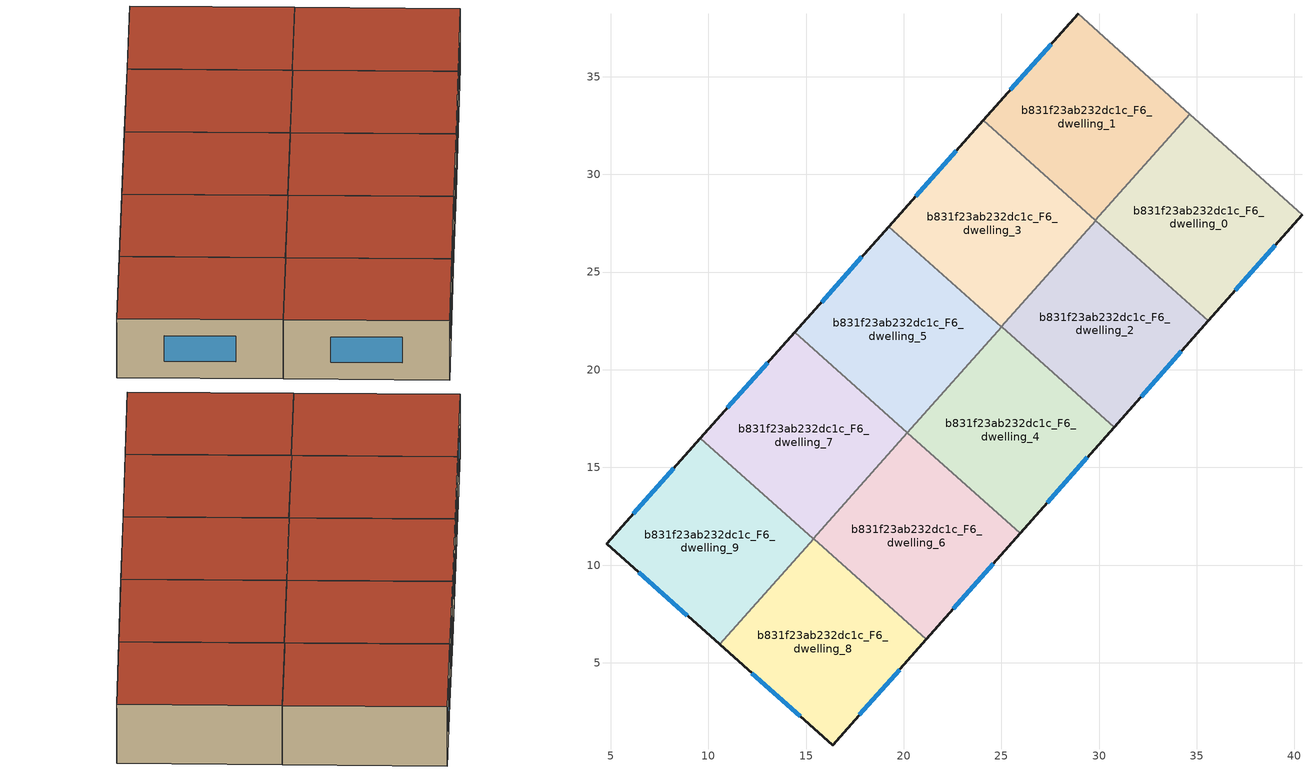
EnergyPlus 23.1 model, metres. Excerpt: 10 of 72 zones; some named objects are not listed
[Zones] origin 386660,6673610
b831f23ab232dc1c_F6_dwelling_0
 floor to b831f23ab232dc1c_F5_dwelling_0 (EU_floor_Construction): 40.38,27.93 35.59,22.51 29.81,27.65 34.65,33.08 z18
 wall outside (EU_wall_Construction): 35.59,22.51 40.38,27.93 z18:21
 wall to b831f23ab232dc1c_F6_dwelling_1 (EU_wall_Construction): 34.65,33.08 29.81,27.65 z18:21
 wall adiabatic (EU_wall_Construction): 40.38,27.93 34.65,33.08 z18:21
 wall to b831f23ab232dc1c_F6_dwelling_2 (EU_wall_Construction): 29.83,27.63 35.59,22.51 z18:21
 wall to b831f23ab232dc1c_F6_dwelling_3 (EU_wall_Construction): 29.81,27.65 29.83,27.63 z18:21
 window (EU_Window_Construction): 36.96,24.06 39.01,26.38 z18.86:20.14
 roof outside (EU_roof_Construction): 35.59,22.51 40.38,27.93 34.65,33.08 29.81,27.65 z21
b831f23ab232dc1c_F6_dwelling_1
 floor to b831f23ab232dc1c_F5_dwelling_1 (EU_floor_Construction): 34.65,33.08 29.81,27.65 24.08,32.75 28.94,38.22 z18
 wall outside (EU_wall_Construction): 28.94,38.22 24.08,32.75 z18:21
 wall adiabatic (EU_wall_Construction): 34.65,33.08 28.94,38.22 z18:21
 wall to b831f23ab232dc1c_F6_dwelling_3 (EU_wall_Construction): 24.08,32.75 29.81,27.65 z18:21
 window (EU_Window_Construction): 27.55,36.66 25.47,34.32 z18.86:20.14
 roof outside (EU_roof_Construction): 29.81,27.65 34.65,33.08 28.94,38.22 24.08,32.75 z21
b831f23ab232dc1c_F6_dwelling_2
 floor to b831f23ab232dc1c_F5_dwelling_2 (EU_floor_Construction): 35.59,22.51 30.77,17.07 25,22.2 29.84,27.63 z18
 wall outside (EU_wall_Construction): 30.77,17.07 35.59,22.51 z18:21
 wall to b831f23ab232dc1c_F6_dwelling_3 (EU_wall_Construction): 29.84,27.63 25,22.2 z18:21
 wall to b831f23ab232dc1c_F6_dwelling_4 (EU_wall_Construction): 25.01,22.19 30.77,17.07 z18:21
 wall to b831f23ab232dc1c_F6_dwelling_5 (EU_wall_Construction): 25,22.2 25.01,22.19 z18:21
 window (EU_Window_Construction): 32.15,18.62 34.21,20.95 z18.86:20.14
 roof outside (EU_roof_Construction): 30.77,17.07 35.59,22.51 29.84,27.63 25,22.2 z21
b831f23ab232dc1c_F6_dwelling_3
 floor to b831f23ab232dc1c_F5_dwelling_3 (EU_floor_Construction): 29.84,27.63 25,22.2 19.24,27.33 24.08,32.75 z18
 wall outside (EU_wall_Construction): 24.08,32.75 19.24,27.33 z18:21
 wall to b831f23ab232dc1c_F6_dwelling_5 (EU_wall_Construction): 19.24,27.33 25,22.2 z18:21
 window (EU_Window_Construction): 22.7,31.2 20.62,28.88 z18.86:20.14
 roof outside (EU_roof_Construction): 25,22.2 29.84,27.63 24.08,32.75 19.24,27.33 z21
b831f23ab232dc1c_F6_dwelling_4
 floor to b831f23ab232dc1c_F5_dwelling_4 (EU_floor_Construction): 30.77,17.07 25.96,11.63 20.18,16.77 25.01,22.19 z18
 wall outside (EU_wall_Construction): 25.96,11.63 30.77,17.07 z18:21
 wall to b831f23ab232dc1c_F6_dwelling_5 (EU_wall_Construction): 25.01,22.19 20.18,16.77 z18:21
 wall to b831f23ab232dc1c_F6_dwelling_6 (EU_wall_Construction): 20.19,16.77 25.96,11.63 z18:21
 window (EU_Window_Construction): 27.33,13.18 29.4,15.51 z18.86:20.14
 roof outside (EU_roof_Construction): 25.96,11.63 30.77,17.07 25.01,22.19 20.18,16.77 z21
b831f23ab232dc1c_F6_dwelling_5
 floor to b831f23ab232dc1c_F5_dwelling_5 (EU_floor_Construction): 25.01,22.19 20.18,16.77 14.42,21.91 19.24,27.33 z18
 wall outside (EU_wall_Construction): 19.24,27.33 14.42,21.91 z18:21
 wall to b831f23ab232dc1c_F6_dwelling_7 (EU_wall_Construction): 14.42,21.91 20.18,16.77 z18:21
 window (EU_Window_Construction): 17.86,25.78 15.8,23.46 z18.86:20.14
 roof outside (EU_roof_Construction): 20.18,16.77 25.01,22.19 19.24,27.33 14.42,21.91 z21
b831f23ab232dc1c_F6_dwelling_6
 floor to b831f23ab232dc1c_F5_dwelling_6 (EU_floor_Construction): 25.96,11.63 21.16,6.2 15.38,11.36 20.19,16.77 z18
 wall outside (EU_wall_Construction): 21.16,6.2 25.96,11.63 z18:21
 wall to b831f23ab232dc1c_F6_dwelling_7 (EU_wall_Construction): 20.19,16.77 15.38,11.36 z18:21
 wall to b831f23ab232dc1c_F6_dwelling_8 (EU_wall_Construction): 15.39,11.35 21.16,6.2 z18:21
 wall to b831f23ab232dc1c_F6_dwelling_9 (EU_wall_Construction): 15.38,11.35 15.39,11.35 z18:21
 window (EU_Window_Construction): 22.53,7.75 24.59,10.08 z18.86:20.14
 roof outside (EU_roof_Construction): 21.16,6.2 25.96,11.63 20.19,16.77 15.38,11.36 z21
b831f23ab232dc1c_F6_dwelling_7
 floor to b831f23ab232dc1c_F5_dwelling_7 (EU_floor_Construction): 20.19,16.77 15.38,11.36 9.6,16.5 14.42,21.91 z18
 wall outside (EU_wall_Construction): 14.42,21.91 9.6,16.5 z18:21
 wall to b831f23ab232dc1c_F6_dwelling_9 (EU_wall_Construction): 9.6,16.5 15.38,11.36 z18:21
 window (EU_Window_Construction): 13.04,20.36 10.98,18.04 z18.86:20.14
 roof outside (EU_roof_Construction): 15.38,11.36 20.19,16.77 14.42,21.91 9.6,16.5 z21
b831f23ab232dc1c_F6_dwelling_8
 floor to b831f23ab232dc1c_F5_dwelling_8 (EU_floor_Construction): 21.16,6.2 16.36,0.78 10.57,5.94 15.39,11.35 z18
 wall outside (EU_wall_Construction): 10.57,5.94 16.36,0.78 / 16.37,0.79 21.16,6.2 z18:21
 wall to b831f23ab232dc1c_F6_dwelling_9 (EU_wall_Construction): 15.39,11.35 10.57,5.94 z18:21
 window (EU_Window_Construction): 12.23,4.47 14.71,2.26 / 17.74,2.34 19.79,4.66 z18.86:20.14
 roof outside (EU_roof_Construction): 16.36,0.78 21.16,6.2 15.39,11.35 10.57,5.94 z21
b831f23ab232dc1c_F6_dwelling_9
 floor to b831f23ab232dc1c_F5_dwelling_9 (EU_floor_Construction): 15.39,11.35 10.57,5.94 4.79,11.1 9.6,16.5 z18
 wall outside (EU_wall_Construction): 9.6,16.5 4.79,11.1 10.57,5.94 z18:21
 window (EU_Window_Construction): 6.44,9.62 8.92,7.42 / 8.22,14.95 6.16,12.64 z18.86:20.14
 roof outside (EU_roof_Construction): 10.57,5.94 15.39,11.35 9.6,16.5 4.79,11.1 z21
[Building]
EU S2 Campaign: North Axis=0; Terrain=City; Solar Distribution=FullExterior
[Site:Location]
Helsinki-Vantaa.AP: Latitude=60.317; Longitude=24.963; Time Zone=2; Elevation=54.6
[SizingPeriod:WeatherFileDays]
AnnualSizingPeriod: Begin Month=1; Begin Day of Month=1; End Month=12; End Day of Month=31; Day of Week for Start Day=Monday; Use Weather File Daylight Saving Period=No; Use Weather File Rain and Snow Indicators=No
[MATERIAL]
EU_InternalMass_Material: Roughness=MediumRough; Thickness=0.1; Conductivity=1; Density=1800; Specific Heat=900; Thermal Absorptance=0.9; Solar Absorptance=0.7; Visible Absorptance=0.7
[MATERIAL:NOMASS] Roughness=MediumRough; Thermal Absorptance=0.9; Solar Absorptance=0.7; Visible Absorptance=0.7
Name | Thermal Resistance
EU_wall_NoMass | 1.10183
EU_roof_NoMass; EU_floor_NoMass | 1.70606
[WINDOWMATERIAL:SIMPLEGLAZINGSYSTEM]
EU_Window_SimpleGlazing: UFactor=3.11035; Solar Heat Gain Coefficient=0.8; Visible Transmittance=0.8
[CONSTRUCTION]
EU_wall_Construction: EU_wall_NoMass
EU_roof_Construction: EU_roof_NoMass
EU_floor_Construction: EU_floor_NoMass
EU_Window_Construction: EU_Window_SimpleGlazing
EU_InternalMass_Construction: EU_InternalMass_Material
[ZONE] Type=1; Multiplier=1; Ceiling Height=autocalculate; Floor Area=autocalculate; Part of Total Floor Area=Yes
Name | Volume
b831f23ab232dc1c_F6_dwelling_0; b831f23ab232dc1c_F6_dwelling_2 | 168.111
b831f23ab232dc1c_F6_dwelling_1 | 168.096
b831f23ab232dc1c_F6_dwelling_3 | 168.115
b831f23ab232dc1c_F6_dwelling_4; b831f23ab232dc1c_F6_dwelling_6 | 168.113
b831f23ab232dc1c_F6_dwelling_5 | 168.083
b831f23ab232dc1c_F6_dwelling_7 | 168.099
b831f23ab232dc1c_F6_dwelling_8 | 168.114
b831f23ab232dc1c_F6_dwelling_9 | 168.109
[INTERNALMASS] Construction=EU_InternalMass_Construction
Name | Zone or ZoneList | Surface Area
b831f23ab232dc1c_F6_dwelling_0_EU_InternalMass | b831f23ab232dc1c_F6_dwelling_0 | 56.0364
b831f23ab232dc1c_F6_dwelling_1_EU_InternalMass | b831f23ab232dc1c_F6_dwelling_1 | 56.0306
b831f23ab232dc1c_F6_dwelling_2_EU_InternalMass | b831f23ab232dc1c_F6_dwelling_2 | 56.0372
b831f23ab232dc1c_F6_dwelling_3_EU_InternalMass | b831f23ab232dc1c_F6_dwelling_3 | 56.0383
b831f23ab232dc1c_F6_dwelling_4_EU_InternalMass | b831f23ab232dc1c_F6_dwelling_4 | 56.0387
b831f23ab232dc1c_F6_dwelling_5_EU_InternalMass | b831f23ab232dc1c_F6_dwelling_5 | 56.0255
b831f23ab232dc1c_F6_dwelling_6_EU_InternalMass | b831f23ab232dc1c_F6_dwelling_6 | 56.0372
b831f23ab232dc1c_F6_dwelling_7_EU_InternalMass | b831f23ab232dc1c_F6_dwelling_7 | 56.0329
b831f23ab232dc1c_F6_dwelling_8_EU_InternalMass | b831f23ab232dc1c_F6_dwelling_8 | 56.0286
b831f23ab232dc1c_F6_dwelling_9_EU_InternalMass | b831f23ab232dc1c_F6_dwelling_9 | 56.0345
[OTHEREQUIPMENT] Fuel Type=Electricity; Design Level Calculation Method=Watts/Area; Power per Zone Floor Area=1; Fraction Latent=0; Fraction Radiant=0; Fraction Lost=0; Carbon Dioxide Generation Rate=0; EndUse Subcategory=EU_Step8_InternalGains
Name | Zone or ZoneList or Space or SpaceList | Schedule
EU_Step8_InternalGain_b831f23ab232dc1c_F6_dwelling_0_f000 | b831f23ab232dc1c_F6_dwelling_0 | EU_Step8_GainSchedule_b831f23ab232dc1c_F6_dwelling_0_f000
EU_Step8_InternalGain_b831f23ab232dc1c_F6_dwelling_1_f000 | b831f23ab232dc1c_F6_dwelling_1 | EU_Step8_GainSchedule_b831f23ab232dc1c_F6_dwelling_1_f000
EU_Step8_InternalGain_b831f23ab232dc1c_F6_dwelling_2_f000 | b831f23ab232dc1c_F6_dwelling_2 | EU_Step8_GainSchedule_b831f23ab232dc1c_F6_dwelling_2_f000
EU_Step8_InternalGain_b831f23ab232dc1c_F6_dwelling_3_f000 | b831f23ab232dc1c_F6_dwelling_3 | EU_Step8_GainSchedule_b831f23ab232dc1c_F6_dwelling_3_f000
EU_Step8_InternalGain_b831f23ab232dc1c_F6_dwelling_4_f000 | b831f23ab232dc1c_F6_dwelling_4 | EU_Step8_GainSchedule_b831f23ab232dc1c_F6_dwelling_4_f000
EU_Step8_InternalGain_b831f23ab232dc1c_F6_dwelling_5_f000 | b831f23ab232dc1c_F6_dwelling_5 | EU_Step8_GainSchedule_b831f23ab232dc1c_F6_dwelling_5_f000
EU_Step8_InternalGain_b831f23ab232dc1c_F6_dwelling_6_f000 | b831f23ab232dc1c_F6_dwelling_6 | EU_Step8_GainSchedule_b831f23ab232dc1c_F6_dwelling_6_f000
EU_Step8_InternalGain_b831f23ab232dc1c_F6_dwelling_7_f000 | b831f23ab232dc1c_F6_dwelling_7 | EU_Step8_GainSchedule_b831f23ab232dc1c_F6_dwelling_7_f000
EU_Step8_InternalGain_b831f23ab232dc1c_F6_dwelling_8_f000 | b831f23ab232dc1c_F6_dwelling_8 | EU_Step8_GainSchedule_b831f23ab232dc1c_F6_dwelling_8_f000
EU_Step8_InternalGain_b831f23ab232dc1c_F6_dwelling_9_f000 | b831f23ab232dc1c_F6_dwelling_9 | EU_Step8_GainSchedule_b831f23ab232dc1c_F6_dwelling_9_f000
[ZONEVENTILATION:DESIGNFLOWRATE] Schedule=EU_AlwaysOn; Design Flow Rate Calculation Method=AirChanges/Hour; Air Changes per Hour=0.756316; Ventilation Type=Natural; Fan Pressure Rise=0; Fan Total Efficiency=1; Constant Term Coefficient=1; Temperature Term Coefficient=0; Velocity Term Coefficient=0; Velocity Squared Term Coefficient=0; Minimum Indoor Temperature=-100; Maximum Indoor Temperature=100; Delta Temperature=-100; Minimum Outdoor Temperature=-100; Maximum Outdoor Temperature=100; Maximum Wind Speed=40
Name | Zone or ZoneList or Space or SpaceList
EU_ConstantAir_b831f23ab232dc1c_F6_dwelling_0 | b831f23ab232dc1c_F6_dwelling_0
EU_ConstantAir_b831f23ab232dc1c_F6_dwelling_1 | b831f23ab232dc1c_F6_dwelling_1
EU_ConstantAir_b831f23ab232dc1c_F6_dwelling_2 | b831f23ab232dc1c_F6_dwelling_2
EU_ConstantAir_b831f23ab232dc1c_F6_dwelling_3 | b831f23ab232dc1c_F6_dwelling_3
EU_ConstantAir_b831f23ab232dc1c_F6_dwelling_4 | b831f23ab232dc1c_F6_dwelling_4
EU_ConstantAir_b831f23ab232dc1c_F6_dwelling_5 | b831f23ab232dc1c_F6_dwelling_5
EU_ConstantAir_b831f23ab232dc1c_F6_dwelling_6 | b831f23ab232dc1c_F6_dwelling_6
EU_ConstantAir_b831f23ab232dc1c_F6_dwelling_7 | b831f23ab232dc1c_F6_dwelling_7
EU_ConstantAir_b831f23ab232dc1c_F6_dwelling_8 | b831f23ab232dc1c_F6_dwelling_8
EU_ConstantAir_b831f23ab232dc1c_F6_dwelling_9 | b831f23ab232dc1c_F6_dwelling_9
[HVACTEMPLATE:ZONE:IDEALLOADSAIRSYSTEM] System Availability Schedule=EU_AlwaysOn; Maximum Heating Supply Air Temperature=50; Minimum Cooling Supply Air Temperature=13; Maximum Heating Supply Air Humidity Ratio=0.0156; Minimum Cooling Supply Air Humidity Ratio=0.0077; Heating Limit=NoLimit; Cooling Limit=NoLimit; Heating Availability Schedule=EU_AlwaysOn; Cooling Availability Schedule=EU_CoolingOff; Dehumidification Control Type=ConstantSensibleHeatRatio; Cooling Sensible Heat Ratio=0.7; Dehumidification Setpoint=60; Humidification Control Type=None; Humidification Setpoint=30; Outdoor Air Method=None; Outdoor Air Flow Rate per Person=0.00944; Outdoor Air Flow Rate per Zone Floor Area=0; Outdoor Air Flow Rate per Zone=0; Demand Controlled Ventilation Type=None; Outdoor Air Economizer Type=NoEconomizer; Heat Recovery Type=None; Sensible Heat Recovery Effectiveness=0.7; Latent Heat Recovery Effectiveness=0.65
Name | Template Thermostat
b831f23ab232dc1c_F6_dwelling_0 | EU_HeatOnly_b831f23ab232dc1c_F6_dwelling_0
b831f23ab232dc1c_F6_dwelling_1 | EU_HeatOnly_b831f23ab232dc1c_F6_dwelling_1
b831f23ab232dc1c_F6_dwelling_2 | EU_HeatOnly_b831f23ab232dc1c_F6_dwelling_2
b831f23ab232dc1c_F6_dwelling_3 | EU_HeatOnly_b831f23ab232dc1c_F6_dwelling_3
b831f23ab232dc1c_F6_dwelling_4 | EU_HeatOnly_b831f23ab232dc1c_F6_dwelling_4
b831f23ab232dc1c_F6_dwelling_5 | EU_HeatOnly_b831f23ab232dc1c_F6_dwelling_5
b831f23ab232dc1c_F6_dwelling_6 | EU_HeatOnly_b831f23ab232dc1c_F6_dwelling_6
b831f23ab232dc1c_F6_dwelling_7 | EU_HeatOnly_b831f23ab232dc1c_F6_dwelling_7
b831f23ab232dc1c_F6_dwelling_8 | EU_HeatOnly_b831f23ab232dc1c_F6_dwelling_8
b831f23ab232dc1c_F6_dwelling_9 | EU_HeatOnly_b831f23ab232dc1c_F6_dwelling_9
[SIZING:ZONE] Zone Cooling Design Supply Air Temperature Input Method=SupplyAirTemperature; Zone Cooling Design Supply Air Temperature=13; Zone Heating Design Supply Air Temperature Input Method=SupplyAirTemperature; Zone Heating Design Supply Air Temperature=50; Zone Cooling Design Supply Air Humidity Ratio=0.008; Zone Heating Design Supply Air Humidity Ratio=0.008; Cooling Design Air Flow Method=DesignDay; Cooling Design Air Flow Rate=0; Cooling Minimum Air Flow per Zone Floor Area=0.000762; Cooling Minimum Air Flow=0; Cooling Minimum Air Flow Fraction=0.2; Heating Design Air Flow Method=DesignDay; Heating Design Air Flow Rate=0; Heating Maximum Air Flow per Zone Floor Area=0.002032; Heating Maximum Air Flow=0.141576; Heating Maximum Air Flow Fraction=0.3; Account for Dedicated Outdoor Air System=No; Dedicated Outdoor Air System Control Strategy=NeutralSupplyAir; Dedicated Outdoor Air Low Setpoint Temperature for Design=autosize; Dedicated Outdoor Air High Setpoint Temperature for Design=autosize; Zone Load Sizing Method=Sensible Load Only No Latent Load; Zone Latent Cooling Design Supply Air Humidity Ratio Input Method=HumidityRatioDifference; Zone Cooling Design Supply Air Humidity Ratio Difference=0.005; Zone Latent Heating Design Supply Air Humidity Ratio Input Method=HumidityRatioDifference; Zone Humidification Design Supply Air Humidity Ratio Difference=0.005
b831f23ab232dc1c_F6_dwelling_0; b831f23ab232dc1c_F6_dwelling_1; b831f23ab232dc1c_F6_dwelling_2; b831f23ab232dc1c_F6_dwelling_3; b831f23ab232dc1c_F6_dwelling_4; b831f23ab232dc1c_F6_dwelling_5; b831f23ab232dc1c_F6_dwelling_6; b831f23ab232dc1c_F6_dwelling_7; b831f23ab232dc1c_F6_dwelling_8; b831f23ab232dc1c_F6_dwelling_9
[SCHEDULE:CONSTANT]
Name | Hourly Value
EU_AlwaysOn | 1
EU_CoolingOff | 0
[SCHEDULE:FILE] Column Number=1; Rows to Skip at Top=0; Number of Hours of Data=8760; Column Separator=Comma; Interpolate to Timestep=No; Minutes per Item=60; Adjust Schedule for Daylight Savings=Yes
Name | File
EU_Step8_GainSchedule_b831f23ab232dc1c_F6_dwelling_0_f000 | ../../schedules/b831f23ab232dc1c/b831f23ab232dc1c_F6_dwelling_0_f000_gain.csv
EU_Step8_GainSchedule_b831f23ab232dc1c_F6_dwelling_1_f000 | ../../schedules/b831f23ab232dc1c/b831f23ab232dc1c_F6_dwelling_1_f000_gain.csv
EU_Step8_GainSchedule_b831f23ab232dc1c_F6_dwelling_2_f000 | ../../schedules/b831f23ab232dc1c/b831f23ab232dc1c_F6_dwelling_2_f000_gain.csv
EU_Step8_GainSchedule_b831f23ab232dc1c_F6_dwelling_3_f000 | ../../schedules/b831f23ab232dc1c/b831f23ab232dc1c_F6_dwelling_3_f000_gain.csv
EU_Step8_GainSchedule_b831f23ab232dc1c_F6_dwelling_4_f000 | ../../schedules/b831f23ab232dc1c/b831f23ab232dc1c_F6_dwelling_4_f000_gain.csv
EU_Step8_GainSchedule_b831f23ab232dc1c_F6_dwelling_5_f000 | ../../schedules/b831f23ab232dc1c/b831f23ab232dc1c_F6_dwelling_5_f000_gain.csv
EU_Step8_GainSchedule_b831f23ab232dc1c_F6_dwelling_6_f000 | ../../schedules/b831f23ab232dc1c/b831f23ab232dc1c_F6_dwelling_6_f000_gain.csv
EU_Step8_GainSchedule_b831f23ab232dc1c_F6_dwelling_7_f000 | ../../schedules/b831f23ab232dc1c/b831f23ab232dc1c_F6_dwelling_7_f000_gain.csv
EU_Step8_GainSchedule_b831f23ab232dc1c_F6_dwelling_8_f000 | ../../schedules/b831f23ab232dc1c/b831f23ab232dc1c_F6_dwelling_8_f000_gain.csv
EU_Step8_GainSchedule_b831f23ab232dc1c_F6_dwelling_9_f000 | ../../schedules/b831f23ab232dc1c/b831f23ab232dc1c_F6_dwelling_9_f000_gain.csv
